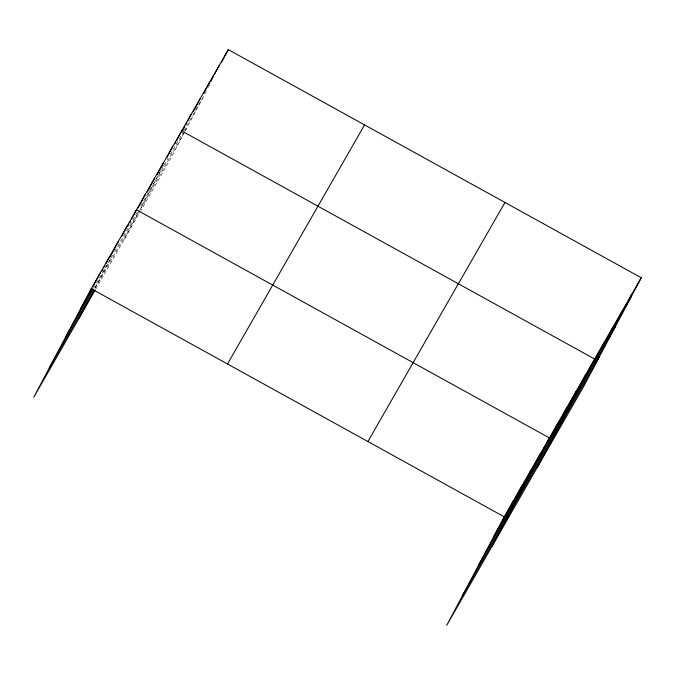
<?xml version="1.0" encoding="UTF-8"?>
<svg xmlns="http://www.w3.org/2000/svg" width="675" height="675" viewBox="0 0 675 675"><rect width="100%" height="100%" fill="white"/><g stroke="black" fill="none" stroke-linecap="round" stroke-linejoin="round"><path stroke-width="0.51" stroke-dasharray="3.38 2.53" d="M110.599 258.643L94.551 288.942L138.274 212.684M124.217 239.456L139.295 210.971M160.692 170.564L139.784 210.052L184.832 131.473M162.641 166.885L163.612 165.046M184.925 131.524L170.817 158.178L140.78 210.558M185.414 130.604L206.322 91.117M208.271 87.438L209.731 84.679M93.504 288.453L112.607 255.142M114.615 251.632L128.689 227.087M129.693 225.332L137.236 212.186M140.746 206.052L168.252 158.077M170.328 154.465L183.271 131.887M183.786 130.984L202.432 98.466M185.355 130.57L186.384 128.765M95.563 289.423L140.265 211.461"/><path stroke-width="1.01" d="M641.25 277.754L504.183 516.822L446.707 625.379L583.774 386.302L641.25 277.754L228.293 49.621L91.226 288.698L33.75 397.246L95.065 290.301M89.978 292.351L91.943 288.655M92.922 286.799L100.271 272.919M101.967 271.021L102.946 269.173M103.925 267.317L104.903 265.469M105.891 263.621L109.316 257.141M110.033 257.091L118.361 241.363M121.534 236.689L127.406 225.585M78.983 318.355L94.07 289.862L49.317 367.841M127.634 226.462L128.613 224.615M129.6 222.758L130.579 220.911M131.557 219.054L136.46 209.807L549.416 437.932L491.94 546.48M138.156 207.908L145.505 194.02M147.201 192.13L154.55 178.242M157.224 174.496L163.595 162.464M166.759 157.79L172.64 146.686M174.825 143.868L175.812 142.012M176.791 140.164L181.685 130.908L594.65 359.041L537.173 467.589M182.68 130.385L184.638 126.681M185.617 124.833L186.595 122.985M187.582 121.129L191.008 114.649M193.472 111.35L200.332 98.398M203.774 93.243L209.647 82.139M210.642 81.616L213.578 76.064M214.557 74.208L218.97 65.88M221.434 62.581L228.293 49.621M502.943 520.484L513.228 501.044M511.987 504.706L522.273 485.266M521.033 488.928L531.326 469.488M530.077 473.15L540.371 453.71M548.167 441.585L558.461 422.153M557.221 425.807L567.506 406.375M566.266 410.029L576.551 390.597M575.311 394.251L585.605 374.819M593.679 362.213L603.965 342.782M602.994 345.954L613.288 326.523M612.318 329.704L622.612 310.264M621.641 313.445L631.927 294.005M80.933 308.137L91.994 288.849M65.365 337.542L92.5 290.208M227.5 363.977L364.567 124.909M367.909 441.543L504.976 202.466M493.889 536.262L630.956 297.186M478.322 565.667L615.389 326.599M462.282 595.966L599.349 356.898M91.226 288.698L504.183 516.822"/></g></svg>
